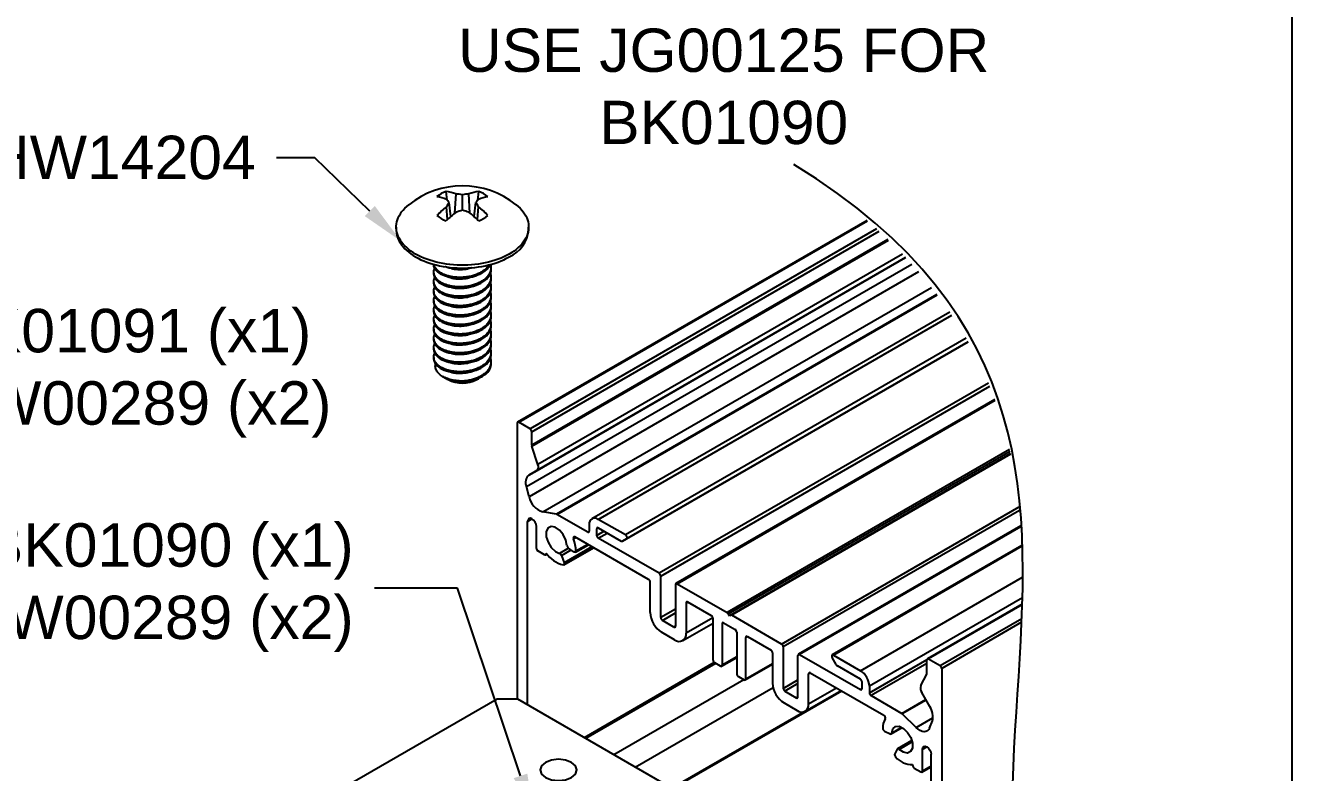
# Model space of a CAD drawing. Extents: x 0 to 10.3, y -9 to 0.
# Drawn here: x 4.84 to 10.32, y -6.23 to -2.99 of the extents above; entities that cross this region are included whole.
import ezdxf
from ezdxf import colors
from ezdxf.entities.mleader import LeaderData, LeaderLine
from ezdxf.math import Vec2, Vec3

# ---------------------------------------------------------------- set-up
doc = ezdxf.new("R2010")
doc.units = 0
doc.header["$LTSCALE"] = 0.5
doc.header["$MEASUREMENT"] = 0
for name, color, linetype in [('Brackets', 181, 'CONTINUOUS'), ('Dimension', 10, 'CONTINUOUS'), ('FAB DWG', 221, 'CONTINUOUS'), ('Hardware', 242, 'CONTINUOUS'), ('Housing', 150, 'CONTINUOUS')]:
    doc.layers.add(name, color=color, linetype=linetype)
doc.layers.add('Text-Unprinted', color=131, linetype='CONTINUOUS', plot=False)
doc.styles.get("Standard").update_dxf_attribs({"font": 'arial.ttf'})

msp = doc.modelspace()

# ---------------------------------------------------------------- linework, layer by layer
at = {"layer": 'Brackets', "transparency": 16777216}
for p, q in [((6.8855, -5.9094), (6.203, -6.3032)), ((6.9738, -5.9094), (6.8855, -5.9094)), ((7.6808, -6.3175), (6.9738, -5.9094))]:
    msp.add_line(p, q, dxfattribs=at)
at = {"layer": 'Brackets', "transparency": 16777216, "flags": 128}
msp.add_lwpolyline([(7.094, -6.2481), (7.1199, -6.2582), (7.1505, -6.2617), (7.1811, -6.2582), (7.2071, -6.2481), (7.2244, -6.2332), (7.2305, -6.2155), (7.2245, -6.1978), (7.2071, -6.1828), (7.1812, -6.1728), (7.1506, -6.1693), (7.1199, -6.1728), (7.094, -6.1828), (7.0766, -6.1978), (7.0705, -6.2155), (7.0766, -6.2332), (7.094, -6.2481)], dxfattribs=at)
at = {"layer": 'Dimension', "transparency": 16777216}
msp.add_open_spline([(10.3248, -8.3169), (9.0301, -7.5608), (9.1368, -5.9063), (9.2435, -4.2517), (8.1701, -3.5937)], degree=3, knots=[0.069502, 0.069502, 0.069502, 0.069502, 1, 1.908891, 1.908891, 1.908891, 1.908891], dxfattribs=at)
at = {"layer": 'Hardware', "linetype": 'Continuous', "lineweight": 25, "transparency": 16777216}
for p, q in [((6.6686, -3.7487), (6.6639, -3.7106)), ((6.7021, -3.8047), (6.707, -3.7209)), ((6.7347, -3.792), (6.7347, -3.7249)), ((6.7673, -3.8047), (6.7625, -3.7209)), ((6.8008, -3.7487), (6.8056, -3.7106)), ((6.6703, -3.8319), (6.6655, -3.7769)), ((6.6838, -3.8198), (6.6767, -3.7585)), ((6.7857, -3.8198), (6.7928, -3.7585)), ((6.7992, -3.8319), (6.804, -3.7769)), ((6.6878, -3.8164), (6.6831, -3.8136)), ((6.7864, -3.8136), (6.7816, -3.8164)), ((6.4482, -3.865), (6.4482, -3.8772)), ((7.0212, -3.8772), (7.0212, -3.865)), ((6.8597, -4.0463), (6.8597, -4.0398)), ((6.6097, -4.0602), (6.6097, -4.0667)), ((6.6097, -4.1011), (6.6097, -4.1076)), ((6.8597, -4.0872), (6.8597, -4.0806)), ((6.6097, -4.1419), (6.6097, -4.1484)), ((6.8597, -4.128), (6.8597, -4.1215)), ((6.8597, -4.1688), (6.8597, -4.1623)), ((6.6097, -4.1827), (6.6097, -4.1892)), ((6.8597, -4.2096), (6.8597, -4.2031)), ((6.6097, -4.2235), (6.6097, -4.2301)), ((6.6097, -4.2644), (6.6097, -4.2709)), ((6.8597, -4.2505), (6.8597, -4.2439)), ((6.6097, -4.3052), (6.6097, -4.3117)), ((6.8597, -4.2913), (6.8597, -4.2848)), ((6.8597, -4.3321), (6.8597, -4.3256)), ((6.6097, -4.346), (6.6097, -4.3525)), ((6.8597, -4.3729), (6.8597, -4.3664)), ((6.6097, -4.3868), (6.6097, -4.3934)), ((6.6097, -4.4277), (6.6097, -4.4342)), ((6.8597, -4.4138), (6.8597, -4.4073)), ((6.8597, -4.4546), (6.8597, -4.4481)), ((6.6488, -4.5114), (6.6676, -4.5223)), ((6.6692, -4.5232), (6.6728, -4.5253)), ((6.7966, -4.5253), (6.8035, -4.5214)), ((6.8218, -4.5108), (6.8231, -4.51))]:
    msp.add_line(p, q, dxfattribs=at)
at = {"layer": 'Hardware', "linetype": 'Continuous', "lineweight": 25, "transparency": 16777216, "flags": 128}
for points in [[(6.9674, -3.7684), (6.9674, -3.7685), (6.9761, -3.7759), (6.9841, -3.7836), (6.9914, -3.7915), (6.9979, -3.7996), (7.0037, -3.8079), (7.0086, -3.8164), (7.0128, -3.825), (7.0161, -3.8338), (7.0186, -3.8426), (7.0203, -3.8515), (7.0211, -3.8605), (7.0211, -3.8694), (7.0203, -3.8784), (7.0186, -3.8873), (7.0161, -3.8961), (7.0128, -3.9049), (7.0086, -3.9135), (7.0037, -3.922), (6.9979, -3.9303), (6.9914, -3.9384), (6.9841, -3.9464), (6.9761, -3.954), (6.9674, -3.9615), (6.958, -3.9686), (6.948, -3.9754), (6.9373, -3.9819), (6.926, -3.9881), (6.9142, -3.9939), (6.9019, -3.9993), (6.889, -4.0043), (6.8757, -4.0089), (6.862, -4.0131), (6.8479, -4.0169), (6.8335, -4.0202), (6.8188, -4.0231), (6.8039, -4.0255), (6.7887, -4.0274), (6.7734, -4.0288), (6.758, -4.0298), (6.7425, -4.0303), (6.727, -4.0303), (6.7115, -4.0298), (6.696, -4.0288), (6.6807, -4.0274), (6.6656, -4.0255), (6.6506, -4.0231), (6.6359, -4.0202), (6.6215, -4.0169), (6.6074, -4.0131), (6.5937, -4.0089), (6.5804, -4.0043), (6.5676, -3.9993), (6.5552, -3.9939), (6.5434, -3.9881), (6.5321, -3.9819), (6.5215, -3.9754), (6.5114, -3.9686), (6.502, -3.9615), (6.4933, -3.954), (6.4853, -3.9464), (6.4781, -3.9384), (6.4715, -3.9303), (6.4658, -3.922), (6.4608, -3.9135), (6.4567, -3.9049), (6.4534, -3.8961), (6.4508, -3.8873), (6.4492, -3.8784), (6.4483, -3.8694), (6.4483, -3.8605), (6.4492, -3.8515), (6.4508, -3.8426), (6.4534, -3.8338), (6.4567, -3.825), (6.4608, -3.8164), (6.4658, -3.8079), (6.4715, -3.7996), (6.4781, -3.7915), (6.4853, -3.7836), (6.4933, -3.7759), (6.502, -3.7685), (6.5021, -3.7684)], [(6.4482, -3.8772), (6.4483, -3.8817), (6.4492, -3.8906), (6.4508, -3.8995), (6.4534, -3.9084), (6.4567, -3.9171), (6.4608, -3.9258), (6.4658, -3.9342), (6.4715, -3.9426), (6.4781, -3.9507), (6.4853, -3.9586), (6.4933, -3.9663), (6.502, -3.9737), (6.5114, -3.9808), (6.5215, -3.9877), (6.5321, -3.9942), (6.5434, -4.0003), (6.5552, -4.0061), (6.5676, -4.0115), (6.5804, -4.0166), (6.5937, -4.0212), (6.6074, -4.0254), (6.6215, -4.0291), (6.6359, -4.0325), (6.6506, -4.0353), (6.6656, -4.0377), (6.6807, -4.0396), (6.696, -4.0411), (6.7115, -4.0421), (6.727, -4.0425), (6.7425, -4.0425), (6.758, -4.0421), (6.7734, -4.0411), (6.7887, -4.0396), (6.8039, -4.0377), (6.8188, -4.0353), (6.8335, -4.0325), (6.8479, -4.0291), (6.862, -4.0254), (6.8757, -4.0212), (6.889, -4.0166), (6.9019, -4.0115), (6.9142, -4.0061), (6.926, -4.0003), (6.9373, -3.9942)]]:
    msp.add_lwpolyline(points, dxfattribs=at)
at = {"layer": 'Hardware', "linetype": 'Continuous', "lineweight": 25, "transparency": 16777216}
for centre, radius, start, end in [((6.7347, -4.0581), 0.3715, 51.2286, 128.7714), ((6.7045, -3.8265), 0.1229, 109.3122, 130.6825), ((6.6342, -3.9285), 0.22, 70.6916, 82.248), ((6.6672, -4.0935), 0.3746, 79.6193, 83.9124), ((6.8022, -4.0935), 0.3746, 96.0876, 100.3807), ((6.8352, -3.9285), 0.22, 97.752, 109.3084), ((6.7649, -3.8265), 0.1229, 49.3175, 70.6878), ((6.582, -3.963), 0.2335, 69.0736, 79.5471), ((6.9477, -4.1214), 0.4454, 129.3297, 136.5472), ((6.452, -3.9327), 0.2843, 37.7958, 41.3456), ((6.996, -3.9648), 0.3802, 147.1229, 150.3833), ((7.0175, -3.9327), 0.2843, 138.6544, 142.2042), ((6.4735, -3.9648), 0.3802, 29.6167, 32.8771), ((6.8874, -3.963), 0.2335, 100.4529, 110.9264), ((6.5217, -4.1214), 0.4454, 43.4528, 50.6703), ((6.7045, -3.7219), 0.1229, 229.3175, 250.6878), ((7.0445, -4.237), 0.5515, 127.7367, 133.6399), ((6.8682, -4.2544), 0.4813, 106.0952, 109.5689), ((6.6013, -4.2544), 0.4813, 70.4311, 73.9048), ((6.425, -4.237), 0.5515, 46.3601, 52.2633), ((6.7649, -3.7219), 0.1229, 289.3122, 310.6825), ((6.8801, -3.8645), 0.1417, 293.8101, 354.8697), ((6.7347, -4.4067), 0.1338, 242.4487, 297.546), ((6.7376, -4.3545), 0.177, 264.5089, 302.3872)]:
    msp.add_arc(centre, radius, start, end, dxfattribs=at)
for points, knots in [([(6.8545, -4.0274), (6.8542, -4.0282), (6.8525, -4.0331), (6.8464, -4.0415), (6.8362, -4.0523), (6.8235, -4.0618), (6.8086, -4.0702), (6.7918, -4.0772), (6.7734, -4.0826), (6.7542, -4.0863), (6.7347, -4.0882), (6.7152, -4.0883), (6.696, -4.0867), (6.6777, -4.0833), (6.6609, -4.0784), (6.646, -4.072), (6.6333, -4.0644), (6.6229, -4.0558), (6.6154, -4.0462), (6.6106, -4.0362), (6.61, -4.0293), (6.6097, -4.0259)], [0, 0, 0, 0, 0.010645, 0.066282, 0.121568, 0.175826, 0.230084, 0.28537, 0.341007, 0.396292, 0.450551, 0.504809, 0.560094, 0.615731, 0.671017, 0.725275, 0.779533, 0.834819, 0.890456, 0.945742, 1, 1, 1, 1]), ([(6.6144, -4.0431), (6.6132, -4.0454), (6.6104, -4.051), (6.6093, -4.0602), (6.6107, -4.0705), (6.6153, -4.0806), (6.6229, -4.0901), (6.6333, -4.0987), (6.6454, -4.106), (6.6586, -4.1118), (6.6726, -4.1163), (6.6879, -4.1197), (6.704, -4.1218), (6.7198, -4.1226), (6.7365, -4.1223), (6.7542, -4.1206), (6.7734, -4.1169), (6.7918, -4.1115), (6.8086, -4.1045), (6.8235, -4.0961), (6.8362, -4.0866), (6.8465, -4.0758), (6.8541, -4.0642), (6.8588, -4.0521), (6.86, -4.0398), (6.8596, -4.0312), (6.8579, -4.0269), (6.8578, -4.0265)], [0, 0, 0, 0, 0.03074, 0.074097, 0.117454, 0.161633, 0.206092, 0.250271, 0.293628, 0.330627, 0.368282, 0.40626, 0.444213, 0.48179, 0.513226, 0.556583, 0.600762, 0.645221, 0.689399, 0.732757, 0.776114, 0.820292, 0.864752, 0.90893, 0.952287, 0.995645, 1, 1, 1, 1]), ([(6.6097, -4.0667), (6.6097, -4.0752), (6.6129, -4.0839), (6.6256, -4.0998), (6.6351, -4.1069), (6.6576, -4.1184), (6.6716, -4.123), (6.7022, -4.1285), (6.7188, -4.1295), (6.7507, -4.1279), (6.7672, -4.1252), (6.7979, -4.1161), (6.8118, -4.1098), (6.8344, -4.0952), (6.8439, -4.0862), (6.8566, -4.0668), (6.8597, -4.0563), (6.8597, -4.0463)], [0, 0, 0, 0, 0.125, 0.125, 0.25, 0.25, 0.375, 0.375, 0.5, 0.5, 0.625, 0.625, 0.75, 0.75, 0.875, 0.875, 1, 1, 1, 1]), ([(6.6107, -4.0262), (6.6109, -4.0273), (6.6114, -4.0319), (6.6155, -4.0397), (6.6229, -4.0493), (6.6333, -4.0579), (6.6454, -4.0652), (6.6586, -4.071), (6.6726, -4.0755), (6.6879, -4.0788), (6.704, -4.081), (6.7198, -4.0818), (6.7365, -4.0815), (6.7542, -4.0798), (6.7734, -4.0761), (6.7918, -4.0707), (6.8086, -4.0636), (6.8235, -4.0553), (6.8361, -4.0457), (6.8452, -4.0367), (6.8489, -4.0306), (6.8503, -4.0284)], [0, 0, 0, 0, 0.019619, 0.079147, 0.139053, 0.198581, 0.257002, 0.306857, 0.357594, 0.408768, 0.459906, 0.51054, 0.552897, 0.611319, 0.670846, 0.730752, 0.79028, 0.848702, 0.907123, 0.966651, 1, 1, 1, 1]), ([(6.7761, -4.0407), (6.7752, -4.0409), (6.7681, -4.0431), (6.7542, -4.0454), (6.7347, -4.0474), (6.7152, -4.0474), (6.696, -4.0459), (6.6778, -4.0424), (6.6654, -4.0392), (6.6598, -4.0368), (6.6592, -4.0365)], [0, 0, 0, 0, 0.025213, 0.185182, 0.342178, 0.499174, 0.659143, 0.820129, 0.980099, 1, 1, 1, 1]), ([(6.6877, -4.044), (6.6896, -4.0446), (6.6959, -4.0463), (6.7077, -4.0479), (6.7215, -4.0487), (6.7355, -4.0483), (6.7491, -4.0466), (6.759, -4.0449), (6.7637, -4.0434), (6.7639, -4.0433)], [0, 0, 0, 0, 0.086107, 0.279405, 0.471138, 0.624666, 0.806226, 0.991249, 1, 1, 1, 1]), ([(6.6144, -4.0839), (6.6132, -4.0862), (6.6104, -4.0918), (6.6093, -4.1011), (6.6107, -4.1113), (6.6153, -4.1214), (6.6229, -4.1309), (6.6333, -4.1396), (6.6454, -4.1468), (6.6586, -4.1526), (6.6726, -4.1571), (6.6879, -4.1605), (6.704, -4.1626), (6.7198, -4.1634), (6.7365, -4.1631), (6.7542, -4.1614), (6.7734, -4.1578), (6.7918, -4.1523), (6.8086, -4.1453), (6.8235, -4.137), (6.8362, -4.1274), (6.8465, -4.1167), (6.8541, -4.105), (6.8587, -4.0929), (6.8601, -4.0807), (6.8593, -4.0708), (6.857, -4.0652), (6.8563, -4.0635)], [0, 0, 0, 0, 0.030317, 0.073078, 0.115838, 0.159409, 0.203257, 0.246827, 0.289588, 0.326078, 0.363215, 0.400671, 0.438101, 0.475161, 0.506164, 0.548925, 0.592496, 0.636343, 0.679914, 0.722675, 0.765435, 0.809006, 0.852854, 0.896424, 0.939185, 0.981946, 1, 1, 1, 1]), ([(6.6097, -4.1076), (6.6097, -4.116), (6.6129, -4.1247), (6.6256, -4.1406), (6.6351, -4.1478), (6.6576, -4.1592), (6.6716, -4.1638), (6.7022, -4.1694), (6.7188, -4.1703), (6.7507, -4.1687), (6.7672, -4.166), (6.7979, -4.1569), (6.8118, -4.1506), (6.8344, -4.136), (6.8439, -4.127), (6.8566, -4.1076), (6.8597, -4.0971), (6.8597, -4.0872)], [0, 0, 0, 0, 0.125, 0.125, 0.25, 0.25, 0.375, 0.375, 0.5, 0.5, 0.625, 0.625, 0.75, 0.75, 0.875, 0.875, 1, 1, 1, 1]), ([(6.6144, -4.1247), (6.6132, -4.127), (6.6104, -4.1326), (6.6093, -4.1419), (6.6107, -4.1522), (6.6153, -4.1622), (6.6229, -4.1717), (6.6333, -4.1804), (6.6454, -4.1876), (6.6586, -4.1935), (6.6726, -4.1979), (6.6879, -4.2013), (6.704, -4.2034), (6.7198, -4.2042), (6.7365, -4.204), (6.7542, -4.2023), (6.7734, -4.1986), (6.7918, -4.1931), (6.8086, -4.1861), (6.8235, -4.1778), (6.8362, -4.1682), (6.8465, -4.1575), (6.8541, -4.1458), (6.8587, -4.1337), (6.8601, -4.1215), (6.8593, -4.1116), (6.857, -4.106), (6.8563, -4.1043)], [0, 0, 0, 0, 0.030317, 0.073078, 0.115838, 0.159409, 0.203257, 0.246827, 0.289588, 0.326078, 0.363215, 0.400671, 0.438101, 0.475161, 0.506164, 0.548925, 0.592496, 0.636343, 0.679914, 0.722675, 0.765435, 0.809006, 0.852854, 0.896424, 0.939185, 0.981946, 1, 1, 1, 1]), ([(6.6877, -4.0848), (6.6896, -4.0854), (6.6959, -4.0871), (6.7077, -4.0887), (6.7215, -4.0895), (6.7355, -4.0891), (6.7491, -4.0875), (6.759, -4.0857), (6.7637, -4.0842), (6.7639, -4.0841)], [0, 0, 0, 0, 0.086107, 0.279405, 0.471138, 0.624666, 0.806226, 0.991249, 1, 1, 1, 1]), ([(6.6097, -4.1484), (6.6097, -4.1568), (6.6129, -4.1655), (6.6256, -4.1814), (6.6351, -4.1886), (6.6576, -4.2), (6.6716, -4.2046), (6.7022, -4.2102), (6.7188, -4.2111), (6.7507, -4.2096), (6.7672, -4.2069), (6.7979, -4.1978), (6.8118, -4.1914), (6.8344, -4.1768), (6.8439, -4.1679), (6.8566, -4.1484), (6.8597, -4.138), (6.8597, -4.128)], [0, 0, 0, 0, 0.125, 0.125, 0.25, 0.25, 0.375, 0.375, 0.5, 0.5, 0.625, 0.625, 0.75, 0.75, 0.875, 0.875, 1, 1, 1, 1]), ([(6.6144, -4.1656), (6.6132, -4.1679), (6.6104, -4.1734), (6.6093, -4.1827), (6.6107, -4.193), (6.6153, -4.203), (6.6229, -4.2126), (6.6333, -4.2212), (6.6454, -4.2285), (6.6586, -4.2343), (6.6726, -4.2388), (6.6879, -4.2421), (6.704, -4.2443), (6.7198, -4.2451), (6.7365, -4.2448), (6.7542, -4.2431), (6.7734, -4.2394), (6.7918, -4.234), (6.8086, -4.227), (6.8235, -4.2186), (6.8362, -4.2091), (6.8465, -4.1983), (6.8541, -4.1867), (6.8587, -4.1745), (6.8601, -4.1623), (6.8593, -4.1524), (6.857, -4.1468), (6.8563, -4.1451)], [0, 0, 0, 0, 0.030317, 0.073078, 0.115838, 0.159409, 0.203257, 0.246827, 0.289588, 0.326078, 0.363215, 0.400671, 0.438101, 0.475161, 0.506164, 0.548925, 0.592496, 0.636343, 0.679914, 0.722675, 0.765435, 0.809006, 0.852854, 0.896424, 0.939185, 0.981946, 1, 1, 1, 1]), ([(6.6877, -4.1257), (6.6896, -4.1262), (6.6959, -4.128), (6.7077, -4.1295), (6.7215, -4.1303), (6.7355, -4.1299), (6.7491, -4.1283), (6.759, -4.1265), (6.7637, -4.125), (6.7639, -4.125)], [0, 0, 0, 0, 0.086107, 0.279405, 0.471138, 0.624666, 0.806226, 0.991249, 1, 1, 1, 1]), ([(6.6877, -4.1665), (6.6896, -4.167), (6.6959, -4.1688), (6.7077, -4.1704), (6.7215, -4.1712), (6.7355, -4.1708), (6.7491, -4.1691), (6.759, -4.1674), (6.7637, -4.1658), (6.7639, -4.1658)], [0, 0, 0, 0, 0.086107, 0.279405, 0.471138, 0.624666, 0.806226, 0.991249, 1, 1, 1, 1]), ([(6.6097, -4.1892), (6.6097, -4.1976), (6.6129, -4.2063), (6.6256, -4.2222), (6.6351, -4.2294), (6.6576, -4.2409), (6.6716, -4.2455), (6.7022, -4.251), (6.7188, -4.252), (6.7507, -4.2504), (6.7672, -4.2477), (6.7979, -4.2386), (6.8118, -4.2322), (6.8344, -4.2176), (6.8439, -4.2087), (6.8566, -4.1893), (6.8597, -4.1788), (6.8597, -4.1688)], [0, 0, 0, 0, 0.125, 0.125, 0.25, 0.25, 0.375, 0.375, 0.5, 0.5, 0.625, 0.625, 0.75, 0.75, 0.875, 0.875, 1, 1, 1, 1]), ([(6.6144, -4.2064), (6.6132, -4.2087), (6.6104, -4.2143), (6.6093, -4.2235), (6.6107, -4.2338), (6.6153, -4.2439), (6.6229, -4.2534), (6.6333, -4.2621), (6.6454, -4.2693), (6.6586, -4.2751), (6.6726, -4.2796), (6.6879, -4.283), (6.704, -4.2851), (6.7198, -4.2859), (6.7365, -4.2856), (6.7542, -4.2839), (6.7734, -4.2802), (6.7918, -4.2748), (6.8086, -4.2678), (6.8235, -4.2595), (6.8362, -4.2499), (6.8465, -4.2391), (6.8541, -4.2275), (6.8587, -4.2154), (6.8601, -4.2031), (6.8593, -4.1933), (6.857, -4.1876), (6.8563, -4.186)], [0, 0, 0, 0, 0.030317, 0.073078, 0.115838, 0.159409, 0.203257, 0.246827, 0.289588, 0.326078, 0.363215, 0.400671, 0.438101, 0.475161, 0.506164, 0.548925, 0.592496, 0.636343, 0.679914, 0.722675, 0.765435, 0.809006, 0.852854, 0.896424, 0.939185, 0.981946, 1, 1, 1, 1]), ([(6.6097, -4.2301), (6.6097, -4.2385), (6.6129, -4.2472), (6.6256, -4.2631), (6.6351, -4.2703), (6.6576, -4.2817), (6.6716, -4.2863), (6.7022, -4.2918), (6.7188, -4.2928), (6.7507, -4.2912), (6.7672, -4.2885), (6.7979, -4.2794), (6.8118, -4.2731), (6.8344, -4.2585), (6.8439, -4.2495), (6.8566, -4.2301), (6.8597, -4.2196), (6.8597, -4.2096)], [0, 0, 0, 0, 0.125, 0.125, 0.25, 0.25, 0.375, 0.375, 0.5, 0.5, 0.625, 0.625, 0.75, 0.75, 0.875, 0.875, 1, 1, 1, 1]), ([(6.6877, -4.2073), (6.6896, -4.2079), (6.6959, -4.2096), (6.7077, -4.2112), (6.7215, -4.212), (6.7355, -4.2116), (6.7491, -4.2099), (6.759, -4.2082), (6.7637, -4.2067), (6.7639, -4.2066)], [0, 0, 0, 0, 0.086107, 0.279405, 0.471138, 0.624666, 0.806226, 0.991249, 1, 1, 1, 1]), ([(6.6144, -4.2472), (6.6132, -4.2495), (6.6104, -4.2551), (6.6093, -4.2644), (6.6107, -4.2746), (6.6153, -4.2847), (6.6229, -4.2942), (6.6333, -4.3029), (6.6454, -4.3101), (6.6586, -4.3159), (6.6726, -4.3204), (6.6879, -4.3238), (6.704, -4.3259), (6.7198, -4.3267), (6.7365, -4.3264), (6.7542, -4.3247), (6.7734, -4.3211), (6.7918, -4.3156), (6.8086, -4.3086), (6.8235, -4.3003), (6.8362, -4.2907), (6.8465, -4.28), (6.8541, -4.2683), (6.8587, -4.2562), (6.8601, -4.244), (6.8593, -4.2341), (6.857, -4.2285), (6.8563, -4.2268)], [0, 0, 0, 0, 0.030317, 0.073078, 0.115838, 0.159409, 0.203257, 0.246827, 0.289588, 0.326078, 0.363215, 0.400671, 0.438101, 0.475161, 0.506164, 0.548925, 0.592496, 0.636343, 0.679914, 0.722675, 0.765435, 0.809006, 0.852854, 0.896424, 0.939185, 0.981946, 1, 1, 1, 1]), ([(6.6097, -4.2709), (6.6097, -4.2793), (6.6129, -4.288), (6.6256, -4.3039), (6.6351, -4.3111), (6.6576, -4.3225), (6.6716, -4.3271), (6.7022, -4.3327), (6.7188, -4.3336), (6.7507, -4.332), (6.7672, -4.3293), (6.7979, -4.3202), (6.8118, -4.3139), (6.8344, -4.2993), (6.8439, -4.2904), (6.8566, -4.2709), (6.8597, -4.2605), (6.8597, -4.2505)], [0, 0, 0, 0, 0.125, 0.125, 0.25, 0.25, 0.375, 0.375, 0.5, 0.5, 0.625, 0.625, 0.75, 0.75, 0.875, 0.875, 1, 1, 1, 1]), ([(6.6144, -4.288), (6.6132, -4.2903), (6.6104, -4.2959), (6.6093, -4.3052), (6.6107, -4.3155), (6.6153, -4.3255), (6.6229, -4.335), (6.6333, -4.3437), (6.6454, -4.3509), (6.6586, -4.3568), (6.6726, -4.3613), (6.6879, -4.3646), (6.704, -4.3667), (6.7198, -4.3676), (6.7365, -4.3673), (6.7542, -4.3656), (6.7734, -4.3619), (6.7918, -4.3564), (6.8086, -4.3494), (6.8235, -4.3411), (6.8362, -4.3315), (6.8465, -4.3208), (6.8541, -4.3091), (6.8587, -4.297), (6.8601, -4.2848), (6.8593, -4.2749), (6.857, -4.2693), (6.8563, -4.2676)], [0, 0, 0, 0, 0.030317, 0.073078, 0.115838, 0.159409, 0.203257, 0.246827, 0.289588, 0.326078, 0.363215, 0.400671, 0.438101, 0.475161, 0.506164, 0.548925, 0.592496, 0.636343, 0.679914, 0.722675, 0.765435, 0.809006, 0.852854, 0.896424, 0.939185, 0.981946, 1, 1, 1, 1]), ([(6.6877, -4.2481), (6.6896, -4.2487), (6.6959, -4.2504), (6.7077, -4.252), (6.7215, -4.2528), (6.7355, -4.2524), (6.7491, -4.2508), (6.759, -4.249), (6.7637, -4.2475), (6.7639, -4.2474)], [0, 0, 0, 0, 0.086107, 0.279405, 0.471138, 0.624666, 0.806226, 0.991249, 1, 1, 1, 1]), ([(6.6097, -4.3117), (6.6097, -4.3201), (6.6129, -4.3288), (6.6256, -4.3447), (6.6351, -4.3519), (6.6576, -4.3634), (6.6716, -4.3679), (6.7022, -4.3735), (6.7188, -4.3744), (6.7507, -4.3729), (6.7672, -4.3702), (6.7979, -4.3611), (6.8118, -4.3547), (6.8344, -4.3401), (6.8439, -4.3312), (6.8566, -4.3117), (6.8597, -4.3013), (6.8597, -4.2913)], [0, 0, 0, 0, 0.125, 0.125, 0.25, 0.25, 0.375, 0.375, 0.5, 0.5, 0.625, 0.625, 0.75, 0.75, 0.875, 0.875, 1, 1, 1, 1]), ([(6.6144, -4.3289), (6.6132, -4.3312), (6.6104, -4.3368), (6.6093, -4.346), (6.6107, -4.3563), (6.6153, -4.3663), (6.6229, -4.3759), (6.6333, -4.3845), (6.6454, -4.3918), (6.6586, -4.3976), (6.6726, -4.4021), (6.6879, -4.4054), (6.704, -4.4076), (6.7198, -4.4084), (6.7365, -4.4081), (6.7542, -4.4064), (6.7734, -4.4027), (6.7918, -4.3973), (6.8086, -4.3903), (6.8235, -4.3819), (6.8362, -4.3724), (6.8465, -4.3616), (6.8541, -4.35), (6.8587, -4.3378), (6.8601, -4.3256), (6.8593, -4.3157), (6.857, -4.3101), (6.8563, -4.3084)], [0, 0, 0, 0, 0.030317, 0.073078, 0.115838, 0.159409, 0.203257, 0.246827, 0.289588, 0.326078, 0.363215, 0.400671, 0.438101, 0.475161, 0.506164, 0.548925, 0.592496, 0.636343, 0.679914, 0.722675, 0.765435, 0.809006, 0.852854, 0.896424, 0.939185, 0.981946, 1, 1, 1, 1]), ([(6.6877, -4.289), (6.6896, -4.2895), (6.6959, -4.2913), (6.7077, -4.2929), (6.7215, -4.2936), (6.7355, -4.2932), (6.7491, -4.2916), (6.759, -4.2898), (6.7637, -4.2883), (6.7639, -4.2883)], [0, 0, 0, 0, 0.086107, 0.279405, 0.471138, 0.624666, 0.806226, 0.991249, 1, 1, 1, 1]), ([(6.6877, -4.3298), (6.6896, -4.3303), (6.6959, -4.3321), (6.7077, -4.3337), (6.7215, -4.3345), (6.7355, -4.3341), (6.7491, -4.3324), (6.759, -4.3307), (6.7637, -4.3292), (6.7639, -4.3291)], [0, 0, 0, 0, 0.086107, 0.279405, 0.471138, 0.624666, 0.806226, 0.991249, 1, 1, 1, 1]), ([(6.6097, -4.3525), (6.6097, -4.361), (6.6129, -4.3696), (6.6256, -4.3856), (6.6351, -4.3927), (6.6576, -4.4042), (6.6716, -4.4088), (6.7022, -4.4143), (6.7188, -4.4153), (6.7507, -4.4137), (6.7672, -4.411), (6.7979, -4.4019), (6.8118, -4.3955), (6.8344, -4.381), (6.8439, -4.372), (6.8566, -4.3526), (6.8597, -4.3421), (6.8597, -4.3321)], [0, 0, 0, 0, 0.125, 0.125, 0.25, 0.25, 0.375, 0.375, 0.5, 0.5, 0.625, 0.625, 0.75, 0.75, 0.875, 0.875, 1, 1, 1, 1]), ([(6.6144, -4.3697), (6.6132, -4.372), (6.6104, -4.3776), (6.6093, -4.3869), (6.6107, -4.3971), (6.6153, -4.4072), (6.6229, -4.4167), (6.6333, -4.4254), (6.6454, -4.4326), (6.6586, -4.4384), (6.6726, -4.4429), (6.6879, -4.4463), (6.704, -4.4484), (6.7198, -4.4492), (6.7365, -4.4489), (6.7542, -4.4472), (6.7734, -4.4435), (6.7918, -4.4381), (6.8086, -4.4311), (6.8235, -4.4228), (6.8362, -4.4132), (6.8465, -4.4024), (6.8541, -4.3908), (6.8587, -4.3787), (6.8601, -4.3664), (6.8593, -4.3566), (6.857, -4.3509), (6.8563, -4.3493)], [0, 0, 0, 0, 0.030317, 0.073078, 0.115838, 0.159409, 0.203257, 0.246827, 0.289588, 0.326078, 0.363215, 0.400671, 0.438101, 0.475161, 0.506164, 0.548925, 0.592496, 0.636343, 0.679914, 0.722675, 0.765435, 0.809006, 0.852854, 0.896424, 0.939185, 0.981946, 1, 1, 1, 1]), ([(6.6097, -4.3934), (6.6097, -4.4018), (6.6129, -4.4105), (6.6256, -4.4264), (6.6351, -4.4336), (6.6576, -4.445), (6.6716, -4.4496), (6.7022, -4.4552), (6.7188, -4.4561), (6.7507, -4.4545), (6.7672, -4.4518), (6.7979, -4.4427), (6.8118, -4.4364), (6.8344, -4.4218), (6.8439, -4.4128), (6.8566, -4.3934), (6.8597, -4.3829), (6.8597, -4.3729)], [0, 0, 0, 0, 0.125, 0.125, 0.25, 0.25, 0.375, 0.375, 0.5, 0.5, 0.625, 0.625, 0.75, 0.75, 0.875, 0.875, 1, 1, 1, 1]), ([(6.6877, -4.3706), (6.6896, -4.3712), (6.6959, -4.3729), (6.7077, -4.3745), (6.7215, -4.3753), (6.7355, -4.3749), (6.7491, -4.3732), (6.759, -4.3715), (6.7637, -4.37), (6.7639, -4.3699)], [0, 0, 0, 0, 0.086107, 0.279405, 0.471138, 0.624666, 0.806226, 0.991249, 1, 1, 1, 1]), ([(6.6144, -4.4105), (6.6132, -4.4128), (6.6104, -4.4184), (6.6093, -4.4277), (6.6107, -4.438), (6.6153, -4.448), (6.6229, -4.4575), (6.6333, -4.4662), (6.6454, -4.4734), (6.6586, -4.4793), (6.6726, -4.4837), (6.6879, -4.4871), (6.704, -4.4892), (6.7198, -4.49), (6.7365, -4.4897), (6.7542, -4.4881), (6.7734, -4.4844), (6.7918, -4.4789), (6.8086, -4.4719), (6.8235, -4.4636), (6.8362, -4.454), (6.8465, -4.4433), (6.8541, -4.4316), (6.8587, -4.4195), (6.8601, -4.4073), (6.8593, -4.3974), (6.857, -4.3918), (6.8563, -4.3901)], [0, 0, 0, 0, 0.030317, 0.073078, 0.115838, 0.159409, 0.203257, 0.246827, 0.289588, 0.326078, 0.363215, 0.400671, 0.438101, 0.475161, 0.506164, 0.548925, 0.592496, 0.636343, 0.679914, 0.722675, 0.765435, 0.809006, 0.852854, 0.896424, 0.939185, 0.981946, 1, 1, 1, 1]), ([(6.6097, -4.4342), (6.6097, -4.4426), (6.6129, -4.4513), (6.6256, -4.4672), (6.6351, -4.4744), (6.6576, -4.4858), (6.6716, -4.4904), (6.7022, -4.496), (6.7188, -4.4969), (6.7507, -4.4954), (6.7672, -4.4926), (6.7979, -4.4836), (6.8118, -4.4772), (6.8344, -4.4626), (6.8439, -4.4537), (6.8566, -4.4342), (6.8597, -4.4238), (6.8597, -4.4138)], [0, 0, 0, 0, 0.125, 0.125, 0.25, 0.25, 0.375, 0.375, 0.5, 0.5, 0.625, 0.625, 0.75, 0.75, 0.875, 0.875, 1, 1, 1, 1]), ([(6.6877, -4.4115), (6.6896, -4.412), (6.6959, -4.4138), (6.7077, -4.4153), (6.7215, -4.4161), (6.7355, -4.4157), (6.7491, -4.4141), (6.759, -4.4123), (6.7637, -4.4108), (6.7639, -4.4107)], [0, 0, 0, 0, 0.086107, 0.279405, 0.471138, 0.624666, 0.806226, 0.991249, 1, 1, 1, 1]), ([(6.7207, -4.5307), (6.7254, -4.5307), (6.7365, -4.5306), (6.7542, -4.5289), (6.7734, -4.5252), (6.7918, -4.5198), (6.8086, -4.5127), (6.8235, -4.5044), (6.8362, -4.4949), (6.8465, -4.4841), (6.8541, -4.4725), (6.8587, -4.4603), (6.8601, -4.4481), (6.8593, -4.4382), (6.857, -4.4326), (6.8563, -4.4309)], [0, 0, 0, 0, 0.059072, 0.140546, 0.223563, 0.307108, 0.390125, 0.471599, 0.553073, 0.63609, 0.719635, 0.802652, 0.884126, 0.9656, 1, 1, 1, 1]), ([(6.7207, -4.5307), (6.7162, -4.5304), (6.707, -4.5297), (6.6939, -4.5276), (6.6812, -4.5247), (6.6693, -4.521), (6.6583, -4.5165), (6.6484, -4.5114), (6.6396, -4.5056), (6.6321, -4.4993), (6.626, -4.4927), (6.6216, -4.4857), (6.6185, -4.4786), (6.6171, -4.4714), (6.617, -4.4644), (6.6181, -4.46), (6.6186, -4.4579)], [0, 0, 0, 0, 0.0729427, 0.146118, 0.2190607, 0.2920038, 0.3651794, 0.4381219, 0.5111352, 0.584398, 0.6574113, 0.7279843, 0.7987824, 0.8693553, 0.9399845, 1, 1, 1, 1]), ([(6.6877, -4.4523), (6.6896, -4.4528), (6.6959, -4.4546), (6.7077, -4.4562), (6.7215, -4.4569), (6.7355, -4.4565), (6.7491, -4.4549), (6.759, -4.4531), (6.7637, -4.4516), (6.7639, -4.4516)], [0, 0, 0, 0, 0.086107, 0.279405, 0.471138, 0.624666, 0.806226, 0.991249, 1, 1, 1, 1]), ([(6.6877, -4.4931), (6.6896, -4.4937), (6.6959, -4.4954), (6.7077, -4.497), (6.7215, -4.4978), (6.7355, -4.4974), (6.7491, -4.4957), (6.759, -4.494), (6.7637, -4.4925), (6.7639, -4.4924)], [0, 0, 0, 0, 0.086107, 0.279405, 0.471138, 0.624666, 0.806226, 0.991249, 1, 1, 1, 1]), ([(6.8325, -4.504), (6.8411, -4.497), (6.8481, -4.489), (6.8574, -4.472), (6.8597, -4.4631), (6.8597, -4.4546)], [0, 0, 0, 0, 0.5, 0.5, 1, 1, 1, 1]), ([(6.6677, -4.5222), (6.6683, -4.5226), (6.6715, -4.5247), (6.6797, -4.528), (6.692, -4.5316), (6.7063, -4.5341), (6.7222, -4.5353), (6.7392, -4.535), (6.7567, -4.5332), (6.7726, -4.5301), (6.7867, -4.5261), (6.7989, -4.5218), (6.8108, -4.5168), (6.818, -4.5128), (6.8217, -4.5108)], [0, 0, 0, 0, 0.018883, 0.109827, 0.203341, 0.296856, 0.396144, 0.49547, 0.596032, 0.696593, 0.771625, 0.846896, 0.921928, 1, 1, 1, 1]), ([(6.7226, -4.5384), (6.7185, -4.538), (6.7093, -4.5371), (6.6955, -4.5341), (6.6824, -4.5297), (6.6735, -4.5259), (6.6698, -4.5235), (6.6693, -4.5231)], [0, 0, 0, 0, 0.206653, 0.46069, 0.722094, 0.958172, 1, 1, 1, 1]), ([(6.8108, -4.5166), (6.8104, -4.5169), (6.8065, -4.52), (6.7972, -4.5249), (6.7832, -4.5308), (6.7679, -4.5351), (6.7519, -4.5378), (6.7367, -4.539), (6.727, -4.5386), (6.7226, -4.5384)], [0, 0, 0, 0, 0.021859, 0.193655, 0.363894, 0.534132, 0.698992, 0.863853, 1, 1, 1, 1]), ([(6.7226, -4.5384), (6.7266, -4.5384), (6.7355, -4.5382), (6.7492, -4.5366), (6.7634, -4.5336), (6.7736, -4.5306), (6.7786, -4.5284), (6.7794, -4.528)], [0, 0, 0, 0, 0.206546, 0.450806, 0.699722, 0.95023, 1, 1, 1, 1])]:
    msp.add_open_spline(points, degree=3, knots=knots, dxfattribs=at)
at = {"layer": 'Housing', "linetype": 'Continuous', "lineweight": 25, "transparency": 16777216}
for p, q in [((8.4867, -3.836), (6.9731, -4.7098)), ((6.9781, -4.7103), (8.489, -3.8381)), ((8.5277, -3.8729), (7.0276, -4.7388)), ((7.0347, -4.7511), (8.5386, -3.8829)), ((8.5766, -3.919), (7.0347, -4.8091)), ((7.0354, -4.813), (8.5793, -3.9217)), ((8.6535, -3.9972), (7.0222, -4.939)), ((7.0575, -4.9186), (8.6535, -3.9972)), ((8.6396, -3.9825), (7.0617, -4.8934)), ((7.0115, -4.9885), (8.6796, -4.0255)), ((8.7096, -4.0594), (7.0233, -5.0328)), ((7.0822, -5.0986), (8.7655, -4.1268)), ((8.7889, -4.1569), (7.1416, -5.1079)), ((7.144, -5.1088), (8.7901, -4.1585)), ((8.8442, -4.2335), (7.2953, -5.1277)), ((7.3228, -5.1304), (8.8532, -4.2469)), ((8.9239, -4.3613), (7.4274, -5.2251)), ((8.9154, -4.3464), (7.4401, -5.1981)), ((7.4451, -5.2149), (8.9239, -4.3613)), ((9.012, -4.541), (7.5862, -5.3641)), ((7.5933, -5.3764), (9.0175, -4.5542)), ((9.0397, -4.6114), (7.659, -5.4085)), ((7.664, -5.409), (9.0408, -4.6142)), ((6.9711, -4.7144), (6.9711, -5.9094)), ((7.0276, -4.7388), (6.9781, -4.7103)), ((7.0347, -4.8091), (7.0347, -4.7511)), ((7.0617, -4.8934), (7.0354, -4.813)), ((9.1038, -4.8276), (7.8803, -5.5339)), ((7.8853, -5.5391), (9.1054, -4.8348)), ((7.8953, -5.5449), (9.1077, -4.845)), ((9.1083, -4.848), (7.9003, -5.5454)), ((7.0222, -4.939), (7.0575, -4.9186)), ((7.0233, -5.0328), (7.0115, -4.9885)), ((7.1416, -5.1079), (7.0822, -5.0986)), ((8.1166, -5.6703), (9.1447, -5.0767)), ((9.1463, -5.0921), (8.1236, -5.6825)), ((7.017, -5.1393), (7.0358, -5.1285)), ((7.017, -5.9343), (7.017, -5.1393)), ((7.2769, -5.1855), (7.144, -5.1088)), ((7.284, -5.1529), (7.284, -5.1814)), ((7.4401, -5.1981), (7.3228, -5.1304)), ((7.0546, -5.2549), (7.0546, -5.161)), ((7.5403, -5.3906), (7.2217, -5.2067)), ((7.284, -5.1814), (7.2769, -5.1855)), ((7.3158, -5.1712), (7.3228, -5.1671)), ((7.3158, -5.1998), (7.3158, -5.1712)), ((7.3476, -5.1814), (7.3158, -5.1998)), ((7.3228, -5.1671), (7.4224, -5.2246)), ((7.3228, -5.212), (7.3617, -5.1896)), ((9.152, -5.1589), (8.1894, -5.7147)), ((9.1523, -5.1622), (8.1944, -5.7152)), ((7.194, -5.2554), (7.1554, -5.2777)), ((7.1639, -5.287), (7.2053, -5.263)), ((7.173, -5.3275), (7.3019, -5.2531)), ((7.2954, -5.2493), (7.1744, -5.3191)), ((7.2184, -5.2719), (7.1936, -5.2551)), ((7.2155, -5.2153), (7.226, -5.2092)), ((7.224, -5.2728), (7.2801, -5.2404)), ((7.2771, -5.2387), (7.2261, -5.2682)), ((7.5862, -5.3641), (7.3228, -5.212)), ((7.4274, -5.2251), (7.4451, -5.2149)), ((9.1568, -5.2432), (8.3355, -5.7174)), ((9.157, -5.2465), (8.3405, -5.7179)), ((7.0899, -5.2835), (7.0617, -5.2672)), ((7.0949, -5.284), (7.1006, -5.2807)), ((7.097, -5.2763), (7.097, -5.2794)), ((7.0987, -5.2784), (7.097, -5.2794)), ((7.1639, -5.287), (7.1744, -5.3191)), ((7.5474, -5.5335), (7.5474, -5.4029)), ((7.5933, -5.556), (7.5933, -5.3764)), ((7.657, -5.4131), (7.657, -5.5927)), ((7.664, -5.409), (7.8803, -5.5339)), ((8.4578, -5.7856), (9.1597, -5.3804)), ((9.1588, -5.4707), (8.4966, -5.8529)), ((7.657, -5.5193), (7.5933, -5.556)), ((7.6004, -5.5682), (7.657, -5.5356)), ((7.7029, -5.4927), (7.71, -5.4886)), ((7.7029, -5.4927), (7.7029, -5.6233)), ((7.8125, -5.5478), (7.71, -5.4886)), ((9.1582, -5.4976), (8.748, -5.7344)), ((9.1581, -5.501), (8.753, -5.7349)), ((7.6499, -5.5968), (7.6004, -5.5682)), ((7.6884, -5.6554), (7.8196, -5.5797)), ((7.819, -5.5563), (7.7029, -5.6233)), ((7.8196, -5.7397), (7.8196, -5.5601)), ((7.8585, -5.5825), (7.8656, -5.5784)), ((7.8585, -5.5825), (7.8585, -5.7621)), ((7.8656, -5.5784), (7.915, -5.607)), ((7.8853, -5.5391), (7.8903, -5.5478)), ((7.8953, -5.5449), (7.8903, -5.5478)), ((8.1166, -5.6703), (7.9003, -5.5454)), ((8.8025, -5.7634), (9.1562, -5.5592)), ((9.1556, -5.5759), (8.8095, -5.7757)), ((7.6534, -5.6519), (7.5969, -5.6193)), ((7.657, -5.5927), (7.6499, -5.5968)), ((7.9221, -5.6192), (7.9221, -5.7989)), ((7.9681, -5.6376), (7.961, -5.6417)), ((7.961, -5.8213), (7.961, -5.6417)), ((7.9681, -5.6376), (8.0706, -5.6968)), ((8.1236, -5.6825), (8.1236, -5.8621)), ((7.8249, -5.7506), (7.2619, -6.0757)), ((7.832, -5.755), (7.2692, -6.0799)), ((7.8514, -5.7662), (7.8267, -5.7519)), ((7.8564, -5.7667), (7.9221, -5.7288)), ((7.9221, -5.7254), (7.8585, -5.7621)), ((7.961, -5.8213), (8.0777, -5.754)), ((8.0777, -5.709), (8.0777, -5.8397)), ((8.1873, -5.8989), (8.1873, -5.7192)), ((8.1944, -5.7152), (8.4578, -5.8672)), ((8.3532, -5.7595), (8.3355, -5.7289)), ((8.3405, -5.7179), (8.4578, -5.7856)), ((8.4966, -5.8815), (8.746, -5.7375)), ((8.7459, -5.7539), (8.5037, -5.8937)), ((8.7459, -5.797), (8.7459, -5.739)), ((8.753, -5.7349), (8.8025, -5.7634)), ((7.9292, -5.8111), (7.9539, -5.8254)), ((7.9589, -5.8259), (8.0777, -5.7574)), ((8.2403, -5.7948), (8.2332, -5.7989)), ((8.2332, -5.9295), (8.2332, -5.7989)), ((8.2403, -5.7948), (8.5589, -5.9787)), ((8.4578, -5.8223), (8.3582, -5.7648)), ((8.7189, -5.8501), (8.7452, -5.8001)), ((8.8095, -5.7757), (8.8095, -8.8622)), ((7.9531, -5.8249), (7.3903, -6.1498)), ((7.4822, -6.2029), (8.0799, -5.8578)), ((8.1236, -5.8621), (8.1873, -5.8254)), ((8.1873, -5.8417), (8.1307, -5.8744)), ((8.2332, -5.9295), (8.3535, -5.8601)), ((8.4578, -5.8672), (8.4648, -5.8631)), ((8.4648, -5.8631), (8.4648, -5.8346)), ((8.4966, -5.8529), (8.4966, -5.8815)), ((7.6443, -6.2964), (8.3768, -5.8735)), ((8.1307, -5.8744), (8.1802, -5.903)), ((8.1802, -5.903), (8.1873, -5.8989)), ((8.2187, -5.9615), (8.374, -5.8719)), ((8.5037, -5.8937), (8.6366, -5.9705)), ((8.6366, -5.9705), (8.7406, -5.9104)), ((8.742, -5.9129), (8.639, -5.9724)), ((8.7584, -5.9413), (8.7231, -5.8802)), ((8.2165, -5.9627), (7.6413, -6.2947)), ((8.1272, -5.9254), (8.1837, -5.9581)), ((8.639, -5.9724), (8.6984, -6.0316)), ((8.5934, -6.0555), (8.6365, -6.0306)), ((8.6984, -6.0316), (8.7718, -5.9892)), ((8.7573, -6.0339), (8.7691, -6.0032)), ((8.5622, -6.0477), (8.587, -6.0595)), ((8.5914, -6.0596), (8.6391, -6.0321)), ((8.6167, -6.1257), (8.6062, -6.1457)), ((8.6805, -6.0882), (8.6181, -6.1242)), ((8.6819, -6.0935), (8.6252, -6.1262)), ((8.726, -6.1259), (8.7448, -6.1151)), ((8.726, -6.2198), (8.726, -6.1259)), ((8.6836, -6.1922), (8.6836, -6.1953)), ((8.7636, -7.2594), (8.7636, -6.1476)), ((8.6907, -6.2076), (8.7189, -6.2239)), ((8.7239, -6.2244), (8.7636, -6.2015)), ((8.726, -6.2198), (8.7636, -6.1981))]:
    msp.add_line(p, q, dxfattribs=at)
at = {"layer": 'Housing', "linetype": 'Continuous', "lineweight": 25, "transparency": 16777216, "flags": 128}
for points in [[(7.0546, -5.161), (7.0532, -5.1519), (7.0491, -5.1425), (7.043, -5.1343), (7.0358, -5.1285), (7.0286, -5.126), (7.0225, -5.1272), (7.0185, -5.1319), (7.017, -5.1393)], [(7.1872, -5.2436), (7.1825, -5.2201), (7.1709, -5.1966), (7.1545, -5.1771), (7.136, -5.1648), (7.1184, -5.1618), (7.1049, -5.1687), (7.0976, -5.1842), (7.0978, -5.2058), (7.1054, -5.2297), (7.1192, -5.2521), (7.1369, -5.269), (7.1554, -5.2777)], [(7.2217, -5.2067), (7.2199, -5.2059), (7.2182, -5.2058), (7.2167, -5.2062), (7.2156, -5.2072), (7.2149, -5.2088), (7.2146, -5.2107), (7.2148, -5.2129), (7.2155, -5.2153)], [(7.4401, -5.1981), (7.4422, -5.1996), (7.4441, -5.2017), (7.4456, -5.2042), (7.4467, -5.2069), (7.4472, -5.2095), (7.4471, -5.2119), (7.4464, -5.2137), (7.4451, -5.2149)], [(7.2261, -5.2682), (7.226, -5.2698), (7.2255, -5.2711), (7.2248, -5.2722), (7.2238, -5.2729), (7.2226, -5.2732), (7.2213, -5.2732), (7.2199, -5.2727), (7.2184, -5.2719)], [(7.1744, -5.3191), (7.1749, -5.321), (7.1751, -5.3228), (7.1749, -5.3244), (7.1745, -5.3258), (7.1738, -5.3268), (7.1729, -5.3276), (7.1717, -5.3279), (7.1704, -5.3279)], [(8.3405, -5.7179), (8.3384, -5.717), (8.3365, -5.717), (8.335, -5.7177), (8.3339, -5.7191), (8.3334, -5.7212), (8.3335, -5.7236), (8.3342, -5.7263), (8.3355, -5.7289)], [(8.5934, -6.0555), (8.5981, -6.0374), (8.6097, -6.0272), (8.6261, -6.0266), (8.6446, -6.0357), (8.6622, -6.053), (8.6757, -6.0755), (8.683, -6.0995), (8.6828, -6.1208), (8.6752, -6.136), (8.6614, -6.1424), (8.6437, -6.1389), (8.6252, -6.1262)], [(8.7573, -6.0339), (8.7534, -6.041), (8.748, -6.0462), (8.7413, -6.0493), (8.7335, -6.0501), (8.725, -6.0486), (8.7161, -6.0449), (8.7071, -6.0392), (8.6984, -6.0316)], [(8.6252, -6.1262), (8.624, -6.1252), (8.6227, -6.1244), (8.6215, -6.1239), (8.6203, -6.1237), (8.6192, -6.1238), (8.6182, -6.1241), (8.6174, -6.1248), (8.6167, -6.1257)], [(8.726, -6.1259), (8.7274, -6.1184), (8.7315, -6.1138), (8.7376, -6.1126), (8.7448, -6.1151), (8.752, -6.1209), (8.7581, -6.1291), (8.7621, -6.1385), (8.7636, -6.1476)]]:
    msp.add_lwpolyline(points, dxfattribs=at)
at = {"layer": 'Housing', "linetype": 'Continuous', "lineweight": 25, "transparency": 16777216}
for centre, radius, start, end in [((6.9754, -4.7137), 0.00437, 50.7967, 189.214), ((7.0193, -4.7518), 0.0154, 2.6055, 57.3945), ((7.0472, -4.809), 0.0125, 180.8303, 198.7806), ((7.043, -4.9032), 0.0211, 313.2543, 27.733), ((7.0508, -4.9711), 0.043, 131.7023, 203.9301), ((7.1102, -5.0142), 0.0889, 192.0987, 251.6377), ((7.1403, -5.1149), 0.00711, 59.0454, 79.976), ((7.3077, -5.149), 0.024, 50.7967, 189.214), ((7.2796, -5.1821), 0.00437, 230.7967, 9.214), ((7.3201, -5.1705), 0.00437, 50.7967, 189.214), ((7.3311, -5.1991), 0.0154, 182.6055, 237.3945), ((7.0699, -5.2542), 0.0154, 182.6055, 237.3945), ((7.2028, -5.2424), 0.0157, 184.5411, 234.1691), ((7.072, -5.2716), 0.1541, 1.2573, 21.4114), ((7.4254, -5.2205), 0.00503, 234.3818, 294.314), ((7.0927, -5.2801), 0.00437, 230.7967, 9.214), ((7.2021, -5.205), 0.1269, 214.1538, 255.5396), ((7.1506, -5.2906), 0.0137, 15.3631, 69.7786), ((7.578, -5.377), 0.0154, 2.6055, 57.3945), ((7.532, -5.4036), 0.0154, 2.6055, 57.3945), ((7.6613, -5.4124), 0.00437, 50.7967, 189.214), ((7.6548, -5.5286), 0.1076, 182.6055, 237.3945), ((7.7072, -5.492), 0.00437, 50.7967, 189.214), ((7.8727, -5.5461), 0.0144, 28.8556, 58.0453), ((7.6087, -5.5553), 0.0154, 182.6055, 237.3945), ((7.8042, -5.5608), 0.0154, 2.6055, 57.3945), ((7.8628, -5.5818), 0.00437, 50.7967, 189.214), ((7.8974, -5.5495), 0.00503, 54.3818, 114.314), ((7.6526, -5.5934), 0.00437, 230.7967, 9.214), ((7.6727, -5.6282), 0.0306, 230.7967, 9.214), ((7.9068, -5.6199), 0.0154, 2.6055, 57.3945), ((7.9653, -5.641), 0.00437, 50.7967, 189.214), ((8.0623, -5.7097), 0.0154, 2.6055, 57.3945), ((8.1083, -5.6832), 0.0154, 2.6055, 57.3945), ((7.8349, -5.739), 0.0154, 182.6055, 237.3945), ((8.1916, -5.7185), 0.00437, 50.7967, 189.214), ((8.7502, -5.7383), 0.00437, 50.7967, 189.214), ((7.8542, -5.7628), 0.00437, 230.7967, 9.214), ((7.9375, -5.7982), 0.0154, 182.6055, 237.3945), ((8.2376, -5.7982), 0.00437, 50.7967, 189.214), ((8.3658, -5.7526), 0.0144, 208.8556, 238.0453), ((8.4122, -5.8568), 0.0845, 2.6055, 57.3945), ((8.7393, -5.7972), 0.0066, 334.0641, 1.5682), ((8.7942, -5.7764), 0.0154, 2.6055, 57.3945), ((7.9567, -5.822), 0.00437, 230.7967, 9.214), ((8.1851, -5.8348), 0.1076, 182.6055, 237.3945), ((8.139, -5.8614), 0.0154, 182.6055, 237.3945), ((8.4495, -5.8353), 0.0154, 2.6055, 57.3945), ((8.4605, -5.8638), 0.00437, 230.7967, 9.214), ((8.7509, -5.8609), 0.0338, 161.2244, 214.7514), ((8.183, -5.8996), 0.00437, 230.7967, 9.214), ((8.512, -5.8808), 0.0154, 182.6055, 237.3945), ((8.2031, -5.9344), 0.0306, 230.7967, 9.214), ((8.6306, -5.9807), 0.0119, 44.5969, 59.4302), ((8.694, -5.9843), 0.0774, 345.8864, 33.7246), ((8.6282, -6.0326), 0.0737, 148.8325, 181.9333), ((8.5525, -5.9903), 0.0133, 341.9852, 60.9859), ((8.5696, -6.0345), 0.0151, 182.1454, 240.5902), ((8.5893, -6.0559), 0.00422, 237.714, 6.1642), ((8.6188, -6.1492), 0.0131, 164.2517, 229.0173), ((8.6814, -6.0992), 0.093, 220.1349, 271.3741), ((8.6989, -6.1946), 0.0154, 182.6055, 237.3945), ((8.7217, -6.2205), 0.00437, 230.7967, 9.214)]:
    msp.add_arc(centre, radius, start, end, dxfattribs=at)
at = {"layer": 'Text-Unprinted', "transparency": 16777216}
msp.add_lwpolyline([(0, 0), (10.3248, 0), (10.3248, -8.9406), (0, -8.9406)], close=True, dxfattribs=at)

# ---------------------------------------------------------------- texts
at = {"layer": 'FAB DWG', "transparency": 16777216, "insert": (7.8658, -3.2569), "char_height": 0.1875, "attachment_point": 5}
msp.add_mtext_dynamic_manual_height_columns('USE JG00125 FOR BK01090', width=2.949978, gutter_width=0.625, heights=[0], dxfattribs=at)

# ---------------------------------------------------------------- leaders
at = {"layer": 'FAB DWG', "transparency": 16777216}
ml = msp.add_multileader_mtext('Standard', dxfattribs=at)
ml.set_content('HW14204', color=256)
ml.set_leader_properties()
ml.build(insert=Vec2(0, 0))
ml.multileader.update_dxf_attribs({"text_right_attachment_type": 2, "dogleg_length": 0.36, "arrow_head_size": 0.188})
ctx = ml.context
ctx.base_point, ctx.char_height, ctx.arrow_head_size, ctx.landing_gap_size, ctx.plane_origin = Vec3(4.6154, -3.5649), 0.188, 0.188, 0.09, Vec3(6.7485, -3.8676)
ctx.right_attachment, ctx.text_align_type = 2, 2
notes = []
notes.append((ctx, [(0, (1, 1, 0), (6.0953, -3.5652), (-1, 0), 0.1658, [(0, [(6.4687, -3.9262)], 0, [])])]))
ctx.mtext.insert, ctx.mtext.alignment, ctx.mtext.flow_direction = Vec3(5.8395, -3.4693), 3, 5
ml = msp.add_multileader_mtext('Standard', dxfattribs=at)
ml.set_content('BK01091 (x1)\\PHW00289 (x2)', color=256)
ml.set_leader_properties()
ml.build(insert=Vec2(0, 0))
ml.multileader.update_dxf_attribs({"text_right_attachment_type": 2, "dogleg_length": 0.36, "arrow_head_size": 0.188})
ctx = ml.context
ctx.base_point, ctx.char_height, ctx.arrow_head_size, ctx.landing_gap_size, ctx.plane_origin = Vec3(4.3845, -4.3408), 0.188, 0.188, 0.09, Vec3(7.0566, -5.2619)
ctx.right_attachment = 2
notes.append((ctx, [(1, (1, 1, 0), (4.0245, -4.3408), (1, 0), 0.36, [(0, [(3.0449, -6.1474)], 0, [])])]))
ctx.mtext.insert, ctx.mtext.flow_direction = Vec3(4.4745, -4.2192), 5
ml = msp.add_multileader_mtext('Standard', dxfattribs=at)
ml.set_content('BK01090 (x1)\\PHW00289 (x2)', color=256)
ml.set_leader_properties()
ml.build(insert=Vec2(0, 0))
ml.multileader.update_dxf_attribs({"text_right_attachment_type": 2, "dogleg_length": 0.36, "arrow_head_size": 0.188})
ctx = ml.context
ctx.base_point, ctx.char_height, ctx.arrow_head_size, ctx.landing_gap_size, ctx.plane_origin = Vec3(4.5111, -5.269), 0.188, 0.188, 0.09, Vec3(3.8795, -5.2619)
ctx.right_attachment, ctx.text_align_type = 2, 2
notes.append((ctx, [(1, (1, 1, 0), (6.7137, -5.4289), (-1, 0), 0.36, [(0, [(7.046, -6.4194)], 0, [])])]))
ctx.mtext.insert, ctx.mtext.width, ctx.mtext.alignment, ctx.mtext.flow_direction = Vec3(6.2637, -5.1474), 2.308827, 3, 5
for ctx, leaders in notes:
    for number, flags, end, landing, length, lines in leaders:
        leader = LeaderData()
        leader.index, (leader.has_last_leader_line, leader.has_dogleg_vector, leader.attachment_direction) = number, flags
        leader.last_leader_point, leader.dogleg_vector, leader.dogleg_length = Vec3(end), Vec3(landing), length
        for number, points, colour, breaks in lines:
            line = LeaderLine()
            line.index, line.vertices, line.color, line.breaks = number, Vec3.list(points), colors.encode_raw_color(colour), breaks
            leader.lines.append(line)
        ctx.leaders.append(leader)

doc.saveas('drawing.dxf')
